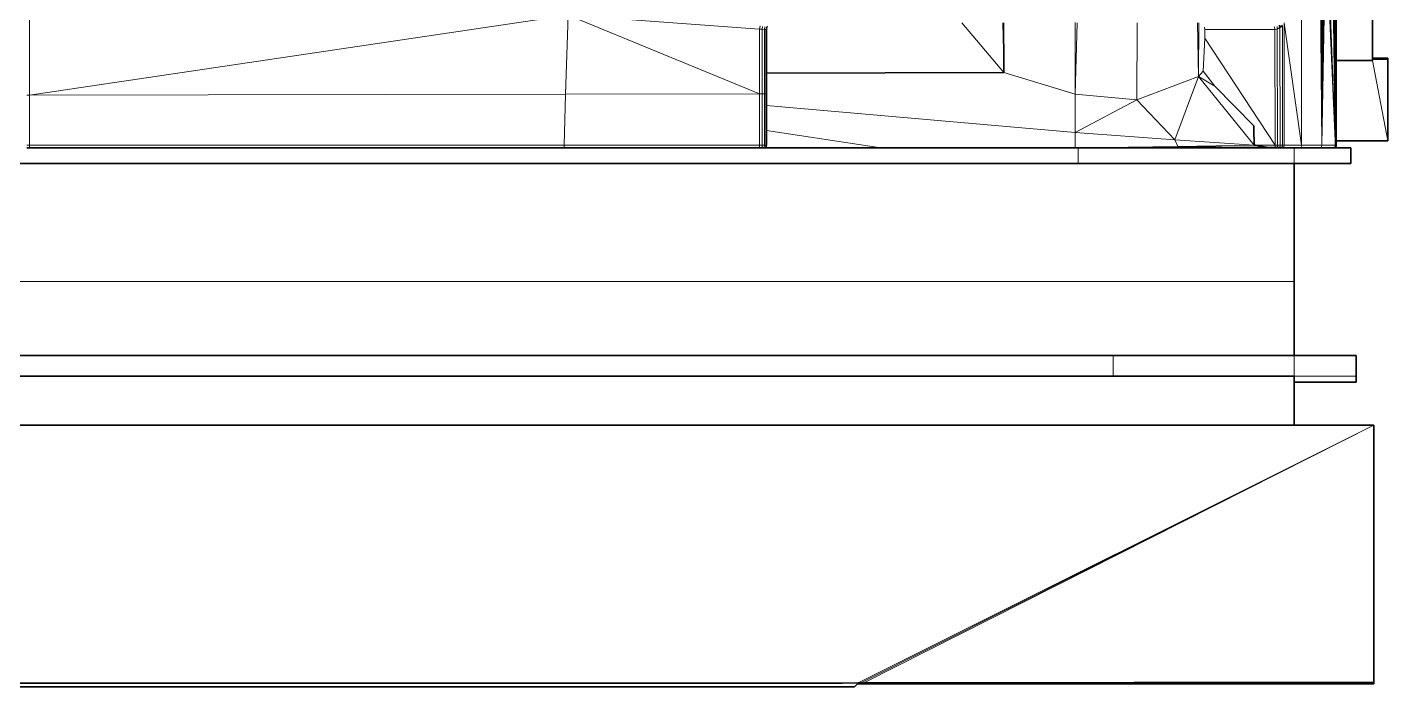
# Model space of a CAD drawing. Header units: inches. Extents: x 1 to 101, y 1 to 36.
# Drawn here: x 91.28 to 101.21, y 5.05 to 9.87 of the extents above; entities that cross this region are included whole.
import ezdxf

# ---------------------------------------------------------------- set-up
doc = ezdxf.new("R2010")
doc.units = ezdxf.units.IN
doc.header["$MEASUREMENT"] = 0
doc.layers.add('Default', color=7, linetype='Continuous')

msp = doc.modelspace()

# ---------------------------------------------------------------- linework, layer by layer
at = {"layer": 'Default', "color": 252, "lineweight": 0, "true_color": 0x878787, "transparency": 33554687}
for p, q in [((100.6049, 24.7325), (100.5835, 9.0087)), ((100.4443, 9.0087), (100.4442, 9.8846)), ((100.4571, 9.9036), (100.4568, 9.0087)), ((100.4568, 9.0087), (100.4571, 9.9036)), ((100.4571, 9.9036), (100.5835, 9.0087)), ((100.5835, 9.0087), (100.4571, 9.9036)), ((100.4568, 9.0087), (100.4443, 9.0087)), ((100.5835, 9.0087), (100.4568, 9.0087))]:
    msp.add_line(p, q, dxfattribs=at).dxf.unprotected_set("ltscale", 0)
at = {"layer": 'Default', "color": 8, "lineweight": 0, "true_color": 0x7a7a7a, "transparency": 33554687}
for p, q in [((100.5835, 9.0087), (100.6049, 24.7325)), ((100.6049, 24.7325), (100.7312, 9.0087)), ((100.7312, 9.0087), (100.5835, 9.0087))]:
    msp.add_line(p, q, dxfattribs=at).dxf.unprotected_set("ltscale", 0)
at = {"layer": 'Default', "color": 7, "lineweight": 15, "ltscale": 5.289577, "transparency": 33554687}
for p, q in [((100.5835, 9.0087), (100.6049, 24.7325)), ((100.7312, 9.0087), (100.7424, 24.7424)), ((100.8286, 9.0419), (100.8265, 24.6963)), ((100.8286, 9.0419), (100.7741, 16.4057)), ((100.7513, 15.4498), (100.7312, 9.0087)), ((100.7737, 15.4667), (100.8286, 9.0419)), ((100.7719, 13.535), (100.8286, 9.0419)), ((100.7493, 12.5538), (100.7312, 9.0087)), ((100.7312, 9.0087), (100.7493, 10.6554)), ((100.7512, 10.6431), (100.7312, 9.0087)), ((100.7681, 10.6442), (100.8286, 9.0419)), ((100.8286, 9.0419), (100.7699, 10.6557)), ((100.7312, 9.0087), (100.7566, 10.629)), ((100.7312, 9.0087), (100.7617, 10.6283)), ((100.7617, 10.6283), (100.8286, 9.0419)), ((91.2924, 9.3739), (91.2924, 10.1924)), ((95.2087, 9.3819), (95.2272, 9.9592)), ((95.2272, 9.9592), (96.6255, 9.8577)), ((96.6287, 9.8814), (96.6255, 9.8577)), ((96.6255, 9.8577), (96.6255, 9.3848)), ((96.6255, 9.8577), (96.6438, 9.8563)), ((96.6438, 9.8563), (96.6473, 9.8772)), ((96.6439, 9.3848), (96.6438, 9.8563)), ((96.6606, 9.855), (96.6438, 9.8563)), ((96.6645, 9.8735), (96.6606, 9.855)), ((96.6719, 9.854), (96.6606, 9.855)), ((96.6608, 9.3848), (96.6606, 9.855)), ((96.6752, 9.8715), (96.6719, 9.854)), ((96.672, 9.3849), (96.6719, 9.854)), ((96.6719, 9.854), (96.6755, 9.8536)), ((98.4084, 9.54), (98.102, 9.9033)), ((98.4084, 9.7003), (98.4084, 9.9034)), ((98.9311, 9.9042), (98.9311, 9.3822)), ((99.383, 9.9032), (99.3822, 9.3408)), ((99.8324, 9.5109), (99.8328, 9.9037)), ((99.8778, 9.8533), (100.3891, 9.8539)), ((100.3891, 9.8539), (100.3872, 9.8726)), ((100.3891, 9.8539), (100.4073, 9.8577)), ((100.3891, 9.8539), (100.3914, 9.0085)), ((100.4073, 9.8577), (100.405, 9.8763)), ((100.4267, 9.8684), (100.4073, 9.8577)), ((100.4073, 9.8577), (100.4085, 9.0086)), ((100.4267, 9.8684), (100.4272, 9.0086)), ((100.4442, 9.8846), (100.4443, 9.0087)), ((100.4568, 9.0087), (100.4571, 9.9036)), ((100.4571, 9.9036), (100.5835, 9.0087)), ((99.865, 9.5495), (99.8324, 9.5109)), ((101.2141, 9.6347), (101.1015, 9.6347)), ((101.1015, 9.6289), (101.2141, 9.0415)), ((98.9311, 9.3822), (98.4106, 9.54)), ((99.3822, 9.3408), (99.8324, 9.5109)), ((99.8324, 9.5109), (100.2379, 9.0102)), ((91.274, 9.3739), (91.2924, 9.3739)), ((91.2924, 9.3739), (95.2087, 9.3819)), ((91.2924, 9.0087), (91.2924, 9.3739)), ((95.2087, 9.3819), (95.1994, 9.0087)), ((96.6255, 9.3848), (95.2087, 9.3819)), ((96.6255, 9.3848), (96.6255, 9.0087)), ((96.6255, 9.3848), (96.6439, 9.3848)), ((96.6439, 9.3848), (96.6446, 9.0087)), ((96.6439, 9.3848), (96.6608, 9.3848)), ((96.6608, 9.3848), (96.672, 9.3849)), ((96.6608, 9.3848), (96.6608, 9.0087)), ((96.6717, 9.0087), (96.672, 9.3849)), ((96.6755, 9.3848), (96.672, 9.3849)), ((98.9311, 9.3822), (98.9311, 9.1024)), ((98.9311, 9.3822), (99.3822, 9.3408)), ((96.6755, 9.2979), (98.9311, 9.1024)), ((99.6598, 9.0487), (99.3822, 9.3408)), ((97.5122, 8.9897), (96.6755, 9.1165)), ((98.9311, 9.1024), (98.9311, 8.9897)), ((99.6598, 9.0487), (98.9311, 9.1024)), ((100.2379, 9.0102), (99.6598, 9.0487)), ((99.6598, 9.0487), (99.68, 8.9986)), ((91.2733, 9.0087), (91.2924, 9.0087)), ((95.1994, 9.0087), (91.2924, 9.0087)), ((91.2924, 9.0087), (91.2924, 8.9897)), ((95.1988, 8.9903), (95.1994, 9.0087)), ((96.6255, 9.0087), (95.1994, 9.0087)), ((96.6255, 9.0087), (96.6255, 8.9897)), ((96.6255, 9.0087), (96.6446, 9.0087)), ((96.6442, 8.9899), (96.6446, 9.0087)), ((96.6442, 8.9899), (96.6594, 8.9917)), ((96.6446, 9.0087), (96.6608, 9.0087)), ((96.6594, 8.9917), (96.6588, 8.9897)), ((96.6608, 9.0087), (96.6594, 8.9917)), ((96.6594, 8.9917), (96.668, 8.9899)), ((96.6608, 9.0087), (96.6717, 9.0087)), ((96.6717, 9.0087), (96.668, 8.9899)), ((96.6755, 9.0087), (96.6717, 9.0087)), ((98.9519, 8.9897), (99.68, 8.9986)), ((98.9519, 8.9897), (98.9519, 8.8759)), ((99.68, 8.9986), (100.2379, 9.0102)), ((100.3243, 8.9955), (99.68, 8.9986)), ((100.3914, 9.0085), (100.2479, 9.0085)), ((100.3277, 8.9949), (100.3922, 8.9938)), ((100.4085, 9.0086), (100.3914, 9.0085)), ((100.3914, 9.0085), (100.3922, 8.9938)), ((100.3922, 8.9938), (100.4015, 8.9936)), ((100.4095, 8.9931), (100.4085, 9.0086)), ((100.4085, 9.0086), (100.4272, 9.0086)), ((100.4272, 9.0086), (100.4267, 8.9928)), ((100.4272, 9.0086), (100.4443, 9.0087)), ((100.4443, 9.0087), (100.4417, 8.9923)), ((100.4443, 9.0087), (100.4568, 9.0087)), ((100.4568, 9.0087), (100.4539, 8.992)), ((100.5835, 9.0087), (100.4568, 9.0087)), ((100.5311, 8.9897), (100.5311, 8.8759)), ((100.5835, 9.0087), (100.5803, 8.9903)), ((100.7312, 9.0087), (100.5835, 9.0087)), ((100.7312, 9.0087), (100.7278, 8.9903)), ((100.7312, 9.0087), (100.8289, 9.0087)), ((100.8254, 8.9903), (100.8289, 9.0087)), ((100.8286, 9.0419), (100.8276, 9.0417)), ((100.8289, 9.0087), (100.8286, 9.0419)), ((100.8381, 9.0087), (100.8289, 9.0087)), ((100.5311, 8.0125), (78.1798, 8.0125)), ((99.2083, 7.3212), (99.2083, 7.4729)), ((100.5311, 7.4729), (100.5311, 7.3212)), ((100.5311, 7.3212), (100.9843, 7.3212)), ((101.1118, 6.9617), (97.3451, 5.0788)), ((101.1118, 6.9617), (97.366, 5.0788)), ((97.388, 5.0788), (101.1118, 6.9617)), ((97.388, 5.0773), (101.1118, 5.0736)), ((101.1118, 5.0877), (99.3628, 5.0817)), ((97.3178, 5.051), (97.3168, 5.0513))]:
    msp.add_line(p, q, dxfattribs=at)
at = {"layer": 'Default', "color": 8, "lineweight": 0, "true_color": 0x7d7d7d, "transparency": 33554687}
for p, q in [((100.7312, 9.0087), (100.6049, 24.7325)), ((100.7312, 9.0087), (100.7424, 24.7424)), ((100.7424, 24.7424), (100.7312, 9.0087)), ((100.7513, 15.4498), (100.7312, 9.0087))]:
    msp.add_line(p, q, dxfattribs=at).dxf.unprotected_set("ltscale", 0)
at = {"layer": 'Default', "color": 251, "lineweight": 0, "true_color": 0x626262, "transparency": 33554687}
for p, q in [((100.8286, 9.0419), (100.8265, 24.6963)), ((100.7719, 13.535), (100.8286, 9.0419)), ((100.8382, 10.7772), (100.8382, 9.6289)), ((100.7681, 10.6442), (100.8286, 9.0419)), ((100.8286, 9.0419), (100.7699, 10.6557)), ((100.7312, 9.0087), (100.7617, 10.6283)), ((100.8286, 9.0419), (100.7617, 10.6283)), ((100.7617, 10.6283), (100.8286, 9.0419)), ((100.8382, 9.6289), (100.8382, 9.0451)), ((100.8382, 9.0451), (100.8381, 9.0415)), ((100.8289, 9.0087), (100.7312, 9.0087)), ((100.8289, 9.0087), (100.8286, 9.0419)), ((100.8286, 9.0419), (100.8289, 9.0087)), ((100.8381, 9.0087), (100.8289, 9.0087)), ((100.8381, 9.0415), (100.8382, 9.0395)), ((100.8382, 9.0365), (100.8381, 9.0087)), ((100.8382, 9.0395), (100.8382, 9.0365))]:
    msp.add_line(p, q, dxfattribs=at).dxf.unprotected_set("ltscale", 0)
at = {"layer": 'Default', "color": 251, "lineweight": 0, "true_color": 0x5f5f5f, "transparency": 33554687}
for p, q in [((100.8265, 24.6963), (100.8286, 9.0419)), ((100.8286, 9.0419), (100.7741, 16.4057)), ((100.7741, 16.4057), (100.8286, 9.0419)), ((100.7737, 15.4667), (100.8286, 9.0419)), ((100.8286, 9.0419), (100.7737, 15.4667)), ((100.8286, 9.0419), (100.7719, 13.535))]:
    msp.add_line(p, q, dxfattribs=at).dxf.unprotected_set("ltscale", 0)
at = {"layer": 'Default', "color": 251, "lineweight": 0, "true_color": 0x676767, "transparency": 33554687}
for p, q in [((100.7312, 9.0087), (100.7513, 15.4498)), ((100.7493, 12.5538), (100.7312, 9.0087)), ((100.7312, 9.0087), (100.7493, 12.5538)), ((100.7493, 10.6554), (100.7312, 9.0087))]:
    msp.add_line(p, q, dxfattribs=at).dxf.unprotected_set("ltscale", 0)
at = {"layer": 'Default', "color": 253, "lineweight": 0, "true_color": 0xa3a3a3, "transparency": 33554687}
for p, q in [((100.8382, 9.6289), (100.8382, 10.7772)), ((101.1015, 10.7772), (101.1015, 9.6438)), ((101.1015, 9.6438), (101.1015, 9.6347)), ((101.1015, 9.6289), (100.8382, 9.6289)), ((101.1015, 9.6347), (101.1015, 9.6289))]:
    msp.add_line(p, q, dxfattribs=at).dxf.unprotected_set("ltscale", 0)
at = {"layer": 'Default', "color": 7, "lineweight": 35, "ltscale": 5.289577, "transparency": 33554687}
for p, q in [((100.8382, 9.6289), (100.8382, 10.7772)), ((101.1015, 9.6438), (101.1015, 10.7772)), ((96.6755, 9.8536), (96.6772, 9.8614)), ((96.6755, 9.8536), (96.6755, 9.5356)), ((96.6772, 9.8627), (96.679, 9.8707)), ((96.6772, 9.8614), (96.6772, 9.8627)), ((96.679, 9.8718), (96.679, 9.8707)), ((98.4056, 9.9034), (98.4084, 9.7003)), ((100.4267, 9.8684), (100.4237, 9.887)), ((100.4442, 9.8846), (100.4267, 9.8684)), ((98.4084, 9.7003), (98.4106, 9.54)), ((101.1015, 9.6347), (101.1015, 9.6438)), ((101.1015, 9.6438), (101.2141, 9.6438)), ((101.2141, 9.6438), (101.2141, 9.6347)), ((101.1015, 9.6289), (100.8382, 9.6289)), ((100.8382, 9.0451), (100.8382, 9.6289)), ((101.1015, 9.6347), (101.1015, 9.6289)), ((101.2141, 9.6347), (101.2141, 9.0415)), ((98.4084, 9.54), (96.6755, 9.5356)), ((96.6755, 9.3848), (96.6755, 9.5356)), ((98.4106, 9.54), (98.4084, 9.54)), ((96.6755, 9.2979), (96.6755, 9.3848)), ((96.6755, 9.1165), (96.6755, 9.2979)), ((100.2368, 9.0684), (100.2351, 9.1513)), ((96.6755, 9.0087), (96.6755, 9.1165)), ((100.2369, 9.0669), (100.2368, 9.0684)), ((100.2379, 9.0102), (100.2369, 9.0669)), ((100.8381, 9.0415), (100.8382, 9.0451)), ((91.2737, 8.9899), (91.283, 8.9897)), ((91.2924, 8.9897), (91.283, 8.9897)), ((95.1988, 8.9903), (91.2924, 8.9897)), ((95.1988, 8.9903), (96.6255, 8.9897)), ((96.6348, 8.9897), (96.6255, 8.9897)), ((96.6348, 8.9897), (96.6442, 8.9899)), ((96.6588, 8.9897), (96.6442, 8.9899)), ((96.668, 8.9899), (96.6588, 8.9897)), ((96.668, 8.9899), (96.6698, 8.9897)), ((96.6717, 8.9897), (96.6698, 8.9897)), ((96.6755, 9.0087), (96.6717, 8.9897)), ((97.5122, 8.9897), (96.6717, 8.9897)), ((97.5122, 8.9897), (98.9311, 8.9897)), ((98.9311, 8.9897), (98.9519, 8.9897)), ((98.9519, 8.9897), (100.5231, 8.9899)), ((100.2479, 9.0085), (100.2379, 9.0102)), ((100.3243, 8.9955), (100.2479, 9.0085)), ((100.3243, 8.9955), (100.3277, 8.9949)), ((100.4015, 8.9936), (100.4095, 8.9931)), ((100.4095, 8.9931), (100.4173, 8.9926)), ((100.4173, 8.9926), (100.4267, 8.9928)), ((100.4267, 8.9928), (100.4417, 8.9923)), ((100.4417, 8.9923), (100.4539, 8.992)), ((100.4539, 8.992), (100.5231, 8.9899)), ((100.5231, 8.9899), (100.5311, 8.9897)), ((100.5311, 8.9897), (100.5803, 8.9903)), ((100.5803, 8.9903), (100.7278, 8.9903)), ((100.7278, 8.9903), (100.8254, 8.9903)), ((100.8254, 8.9903), (100.8321, 8.9897)), ((100.8351, 8.9906), (100.8321, 8.9897)), ((100.8343, 8.9897), (100.8351, 8.9906)), ((100.8351, 8.9906), (100.8379, 9.0071)), ((100.9452, 8.9897), (100.8351, 8.9906)), ((100.8379, 9.0071), (100.8381, 9.0087)), ((101.2141, 9.0415), (100.8381, 9.0415)), ((100.8382, 9.0395), (100.8381, 9.0415)), ((100.8381, 9.0087), (100.8382, 9.0365)), ((100.8382, 9.0365), (100.8382, 9.0395)), ((100.9452, 8.8759), (100.9452, 8.9897)), ((98.9519, 8.8759), (79.5255, 8.8759)), ((98.9519, 8.8759), (100.5311, 8.8759)), ((100.5311, 8.8759), (100.5311, 8.0125)), ((100.9452, 8.8759), (100.5311, 8.8759)), ((100.5311, 8.0125), (100.5311, 7.4729)), ((99.2083, 7.4729), (79.3149, 7.4729)), ((99.2083, 7.4729), (100.5311, 7.4729)), ((100.5311, 7.4729), (100.9843, 7.4729)), ((100.9843, 7.4729), (100.9843, 7.3212)), ((79.3149, 7.3212), (99.2083, 7.3212)), ((100.5311, 7.3212), (99.2083, 7.3212)), ((100.5311, 7.2777), (100.5311, 7.3212)), ((100.5311, 6.9617), (100.5311, 7.2777)), ((100.9843, 7.2777), (100.5311, 7.2777)), ((100.9843, 7.3212), (100.9843, 7.2777)), ((78.1798, 6.9617), (100.5311, 6.9617)), ((100.5311, 6.9617), (101.1118, 6.9617)), ((101.1118, 6.9617), (101.1118, 5.0877)), ((97.2122, 5.0787), (81.5391, 5.0787)), ((97.2277, 5.0778), (97.2122, 5.0787)), ((97.3451, 5.0788), (97.2277, 5.0778)), ((97.341, 5.0736), (97.3178, 5.051)), ((97.341, 5.0736), (97.3451, 5.0773)), ((101.1118, 5.0736), (97.341, 5.0736)), ((97.341, 5.0736), (101.1118, 5.0723)), ((97.366, 5.0788), (97.3451, 5.0788)), ((97.3461, 5.0787), (97.3451, 5.0788)), ((97.3451, 5.0788), (97.3451, 5.0773)), ((97.3451, 5.0773), (97.3461, 5.0787)), ((97.3461, 5.0787), (97.366, 5.0788)), ((97.3849, 5.0787), (97.366, 5.0788)), ((97.3849, 5.0787), (97.3865, 5.0787)), ((97.388, 5.0788), (97.3865, 5.0787)), ((97.3865, 5.0787), (97.388, 5.0773)), ((98.2642, 5.08), (97.388, 5.0788)), ((97.388, 5.0773), (101.1118, 5.0773)), ((99.3628, 5.0817), (98.2642, 5.08)), ((98.2642, 5.08), (101.1118, 5.0773)), ((99.3628, 5.0817), (101.1118, 5.0843)), ((101.1111, 5.085), (101.1118, 5.0877)), ((101.1118, 5.0773), (101.1111, 5.085)), ((101.1118, 5.0877), (101.1118, 5.0843)), ((101.1118, 5.0773), (101.1118, 5.0736)), ((101.1118, 5.0723), (101.1118, 5.0736)), ((81.4331, 5.051), (97.3178, 5.051)), ((81.4341, 5.0513), (97.3178, 5.051))]:
    msp.add_line(p, q, dxfattribs=at)
at = {"layer": 'Default', "color": 9, "lineweight": 0, "true_color": 0xc9c9c9, "transparency": 33554687}
for p, q in [((91.2924, 9.3739), (91.2924, 10.1924)), ((95.2272, 9.9592), (91.2924, 9.3739)), ((96.6439, 9.3848), (96.6438, 9.8563)), ((96.6438, 9.8563), (96.6606, 9.855)), ((96.6608, 9.3848), (96.6606, 9.855)), ((96.6606, 9.855), (96.6719, 9.854)), ((96.6606, 9.855), (96.6608, 9.3848)), ((96.6719, 9.854), (96.672, 9.3849)), ((96.6755, 9.8536), (96.6772, 9.8614)), ((96.6755, 9.5356), (96.6755, 9.8536)), ((96.6772, 9.8627), (96.679, 9.8707)), ((96.6772, 9.8614), (96.6772, 9.8627)), ((96.679, 9.8707), (96.6844, 9.8788)), ((98.102, 9.9033), (98.4084, 9.54)), ((98.9311, 9.3822), (98.9445, 9.9037)), ((99.383, 9.9032), (99.3822, 9.3408)), ((98.4084, 9.54), (96.6755, 9.5356)), ((91.274, 9.3739), (91.2924, 9.3739)), ((91.2924, 9.3739), (91.2924, 9.0087)), ((96.6255, 9.0087), (96.6255, 9.3848)), ((96.6255, 9.3848), (96.6439, 9.3848)), ((96.6439, 9.3848), (96.6446, 9.0087)), ((96.6608, 9.3848), (96.6439, 9.3848)), ((96.672, 9.3849), (96.6608, 9.3848)), ((99.3822, 9.3408), (98.9311, 9.3822)), ((98.9311, 9.1024), (98.9311, 9.3822)), ((98.9311, 9.3822), (99.3822, 9.3408)), ((99.3822, 9.3408), (98.9311, 9.1024)), ((91.2924, 9.0087), (91.2733, 9.0087)), ((91.2924, 9.0087), (95.1994, 9.0087)), ((91.2924, 8.9897), (91.2924, 9.0087)), ((95.1988, 8.9903), (91.2924, 8.9897)), ((95.1988, 8.9903), (95.1994, 9.0087)), ((95.1994, 9.0087), (95.1988, 8.9903)), ((96.6255, 8.9897), (95.1988, 8.9903)), ((95.1994, 9.0087), (96.6255, 9.0087)), ((96.6255, 9.0087), (96.6255, 8.9897)), ((96.6446, 9.0087), (96.6255, 9.0087)), ((81.5391, 5.0787), (97.2122, 5.0787)), ((97.2122, 5.0787), (97.2277, 5.0778)), ((97.2277, 5.0778), (97.3451, 5.0788)), ((97.341, 5.0736), (97.3178, 5.051)), ((97.3451, 5.0773), (97.341, 5.0736)), ((97.3451, 5.0788), (97.3451, 5.0773)), ((97.3178, 5.051), (81.4341, 5.0513))]:
    msp.add_line(p, q, dxfattribs=at).dxf.unprotected_set("ltscale", 0)
at = {"layer": 'Default', "color": 9, "lineweight": 0, "true_color": 0xc6c6c6, "transparency": 33554687}
for p, q in [((91.2924, 10.1924), (91.2924, 9.3739)), ((91.2924, 9.3739), (91.274, 9.3739))]:
    msp.add_line(p, q, dxfattribs=at).dxf.unprotected_set("ltscale", 0)
at = {"layer": 'Default', "color": 9, "lineweight": 0, "true_color": 0xcacaca, "transparency": 33554687}
for p, q in [((91.2924, 9.3739), (95.2272, 9.9592)), ((95.2087, 9.3819), (95.2272, 9.9592)), ((95.2272, 9.9592), (95.2087, 9.3819)), ((95.2272, 9.9592), (96.6255, 9.3848)), ((96.6255, 9.8577), (95.2272, 9.9592)), ((96.6287, 9.8814), (96.6255, 9.8577)), ((95.2087, 9.3819), (91.2924, 9.3739)), ((96.6255, 9.3848), (95.2087, 9.3819))]:
    msp.add_line(p, q, dxfattribs=at).dxf.unprotected_set("ltscale", 0)
at = {"layer": 'Default', "color": 9, "lineweight": 0, "true_color": 0xcbcbcb, "transparency": 33554687}
for p, q in [((95.2272, 9.9592), (96.6255, 9.8577)), ((96.6255, 9.3848), (95.2272, 9.9592)), ((96.6255, 9.8577), (96.6255, 9.3848)), ((100.4073, 9.8577), (100.4267, 9.8684)), ((100.4085, 9.0086), (100.4073, 9.8577)), ((100.4267, 9.8684), (100.4272, 9.0086)), ((98.9311, 8.9897), (98.9311, 9.1024)), ((98.9311, 9.1024), (99.6598, 9.0487)), ((99.6598, 9.0487), (99.68, 8.9986)), ((99.6598, 9.0487), (100.2379, 9.0102)), ((99.68, 8.9986), (99.6598, 9.0487)), ((98.9519, 8.9897), (98.9311, 8.9897)), ((99.68, 8.9986), (98.9519, 8.9897)), ((100.2379, 9.0102), (99.68, 8.9986)), ((99.68, 8.9986), (100.2379, 9.0102)), ((100.3243, 8.9955), (99.68, 8.9986)), ((100.2379, 9.0102), (100.2479, 9.0085)), ((100.2479, 9.0085), (100.3243, 8.9955)), ((100.4272, 9.0086), (100.4085, 9.0086))]:
    msp.add_line(p, q, dxfattribs=at).dxf.unprotected_set("ltscale", 0)
at = {"layer": 'Default', "color": 9, "lineweight": 0, "true_color": 0xc8c8c8, "transparency": 33554687}
for p, q in [((96.6255, 9.3848), (96.6255, 9.8577)), ((96.6255, 9.8577), (96.6438, 9.8563)), ((96.6438, 9.8563), (96.6439, 9.3848)), ((98.4084, 9.54), (98.102, 9.9033)), ((98.4056, 9.9034), (98.4084, 9.7003)), ((98.4084, 9.7003), (98.4106, 9.54)), ((98.4106, 9.54), (98.4084, 9.54)), ((96.6439, 9.3848), (96.6255, 9.3848))]:
    msp.add_line(p, q, dxfattribs=at).dxf.unprotected_set("ltscale", 0)
at = {"layer": 'Default', "color": 253, "lineweight": 0, "true_color": 0xb5b5b5, "transparency": 33554687}
for p, q in [((96.672, 9.3849), (96.6719, 9.854)), ((96.6719, 9.854), (96.6755, 9.8536)), ((96.6755, 9.8536), (96.6755, 9.5356)), ((96.6755, 9.5356), (96.6755, 9.3848)), ((96.6608, 9.3848), (96.672, 9.3849)), ((96.6608, 9.0087), (96.6608, 9.3848)), ((96.672, 9.3849), (96.6717, 9.0087)), ((96.6717, 9.0087), (96.672, 9.3849)), ((96.672, 9.3849), (96.6755, 9.3848)), ((96.6755, 9.3848), (96.672, 9.3849)), ((96.6755, 9.3848), (96.6755, 9.2979)), ((96.6755, 9.2979), (96.6755, 9.1165)), ((96.6755, 9.1165), (96.6755, 9.0087)), ((96.6717, 9.0087), (96.6608, 9.0087)), ((96.6755, 9.0087), (96.6717, 9.0087))]:
    msp.add_line(p, q, dxfattribs=at).dxf.unprotected_set("ltscale", 0)
at = {"layer": 'Default', "color": 254, "lineweight": 0, "true_color": 0xcccccc, "transparency": 33554687}
for p, q in [((98.4084, 9.7003), (98.4084, 9.9034)), ((98.9311, 9.9042), (98.9311, 9.3822)), ((98.9311, 9.3822), (98.9311, 9.9042)), ((98.9445, 9.9037), (98.9311, 9.3822)), ((98.4106, 9.54), (98.4084, 9.7003)), ((100.8382, 9.6289), (101.1015, 9.6289)), ((100.8382, 9.0451), (100.8382, 9.6289)), ((101.1015, 9.6347), (101.2141, 9.6347)), ((101.1015, 9.6289), (101.1015, 9.6347)), ((101.2141, 9.0415), (101.1015, 9.6289)), ((101.1015, 9.6289), (101.2141, 9.0415)), ((101.2141, 9.6347), (101.2141, 9.0415)), ((96.6755, 9.5356), (98.4084, 9.54)), ((96.6755, 9.3848), (96.6755, 9.5356)), ((98.4084, 9.54), (98.4106, 9.54)), ((98.9311, 9.3822), (98.4106, 9.54)), ((98.4106, 9.54), (98.9311, 9.3822)), ((91.2924, 9.3739), (95.2087, 9.3819)), ((91.2924, 9.0087), (91.2924, 9.3739)), ((95.1994, 9.0087), (95.2087, 9.3819)), ((95.2087, 9.3819), (95.1994, 9.0087)), ((95.2087, 9.3819), (96.6255, 9.3848)), ((96.6255, 9.3848), (96.6255, 9.0087)), ((96.6446, 9.0087), (96.6439, 9.3848)), ((96.6439, 9.3848), (96.6608, 9.3848)), ((96.6608, 9.3848), (96.6608, 9.0087)), ((96.6755, 9.2979), (96.6755, 9.3848)), ((98.9311, 9.3822), (98.9311, 9.1024)), ((96.6755, 9.1165), (96.6755, 9.2979)), ((96.6755, 9.2979), (98.9311, 9.1024)), ((98.9311, 9.1024), (96.6755, 9.2979)), ((96.6755, 9.0087), (96.6755, 9.1165)), ((96.6755, 9.1165), (97.5122, 8.9897)), ((97.5122, 8.9897), (96.6755, 9.1165)), ((98.9311, 9.1024), (98.9311, 8.9897)), ((100.8381, 9.0415), (100.8382, 9.0451)), ((91.2737, 8.9899), (91.283, 8.9897)), ((91.283, 8.9897), (91.2924, 8.9897)), ((95.1994, 9.0087), (91.2924, 9.0087)), ((91.2924, 8.9897), (95.1988, 8.9903)), ((95.1988, 8.9903), (96.6255, 8.9897)), ((96.6255, 9.0087), (95.1994, 9.0087)), ((96.6255, 8.9897), (96.6348, 8.9897)), ((96.6348, 8.9897), (96.6442, 8.9899)), ((96.6442, 8.9899), (96.6588, 8.9897)), ((96.6608, 9.0087), (96.6446, 9.0087)), ((96.6588, 8.9897), (96.668, 8.9899)), ((96.668, 8.9899), (96.6698, 8.9897)), ((96.6698, 8.9897), (96.6717, 8.9897)), ((96.6717, 8.9897), (96.6755, 9.0087)), ((96.6717, 8.9897), (97.5122, 8.9897)), ((97.5122, 8.9897), (96.6717, 8.9897)), ((97.5122, 8.9897), (98.9311, 8.9897)), ((98.9311, 8.9897), (97.5122, 8.9897)), ((98.9311, 8.9897), (98.9519, 8.9897)), ((98.9519, 8.9897), (98.9519, 8.8759)), ((101.2141, 9.0415), (100.8381, 9.0415)), ((98.9519, 8.8759), (79.5255, 8.8759)), ((79.5255, 8.8759), (98.9519, 8.8759)), ((98.9519, 8.8759), (100.5311, 8.8759)), ((100.5311, 8.8759), (100.5311, 8.0125)), ((100.5311, 8.0125), (78.1798, 8.0125)), ((78.1798, 8.0125), (100.5311, 8.0125)), ((100.5311, 8.0125), (100.5311, 7.4729)), ((99.2083, 7.4729), (79.3149, 7.4729)), ((79.3149, 7.4729), (99.2083, 7.4729)), ((100.5311, 7.4729), (99.2083, 7.4729)), ((99.2083, 7.4729), (99.2083, 7.3212)), ((79.3149, 7.3212), (99.2083, 7.3212)), ((99.2083, 7.3212), (79.3149, 7.3212)), ((99.2083, 7.3212), (100.5311, 7.3212)), ((100.5311, 7.3212), (100.5311, 7.2777)), ((100.5311, 7.2777), (100.5311, 6.9617)), ((100.5311, 6.9617), (78.1798, 6.9617)), ((78.1798, 6.9617), (100.5311, 6.9617)), ((97.3451, 5.0788), (101.1118, 6.9617)), ((101.1118, 6.9617), (97.3451, 5.0788)), ((97.366, 5.0788), (101.1118, 6.9617)), ((101.1118, 6.9617), (97.366, 5.0788)), ((97.388, 5.0788), (101.1118, 6.9617)), ((101.1118, 6.9617), (97.388, 5.0788)), ((100.5311, 6.9617), (101.1118, 6.9617)), ((101.1118, 6.9617), (101.1118, 5.0877)), ((97.2122, 5.0787), (81.5391, 5.0787)), ((97.2277, 5.0778), (97.2122, 5.0787)), ((97.3451, 5.0788), (97.2277, 5.0778)), ((97.366, 5.0788), (97.3451, 5.0788)), ((97.3849, 5.0787), (97.366, 5.0788)), ((97.3865, 5.0787), (97.3849, 5.0787)), ((97.388, 5.0788), (97.3865, 5.0787)), ((98.2642, 5.08), (97.388, 5.0788)), ((99.3628, 5.0817), (98.2642, 5.08)), ((101.1118, 5.0877), (99.3628, 5.0817))]:
    msp.add_line(p, q, dxfattribs=at).dxf.unprotected_set("ltscale", 0)
at = {"layer": 'Default', "color": 253, "lineweight": 0, "true_color": 0xb4b4b4, "transparency": 33554687}
for p, q in [((99.3822, 9.3408), (99.383, 9.9032)), ((99.8234, 9.9031), (99.8324, 9.5109)), ((99.8324, 9.5109), (99.3822, 9.3408))]:
    msp.add_line(p, q, dxfattribs=at).dxf.unprotected_set("ltscale", 0)
at = {"layer": 'Default', "color": 252, "lineweight": 0, "true_color": 0x909090, "transparency": 33554687}
for p, q in [((99.8324, 9.5109), (99.8234, 9.9031)), ((99.8324, 9.5109), (99.8328, 9.9037)), ((99.8328, 9.9037), (99.8324, 9.5109)), ((99.8756, 9.8725), (99.8778, 9.8533)), ((99.8778, 9.8533), (99.8781, 9.7898)), ((99.8781, 9.7898), (99.865, 9.5495)), ((99.865, 9.5495), (99.8324, 9.5109))]:
    msp.add_line(p, q, dxfattribs=at).dxf.unprotected_set("ltscale", 0)
at = {"layer": 'Default', "color": 253, "lineweight": 0, "true_color": 0xaeaeae, "transparency": 33554687}
for p, q in [((99.8778, 9.8533), (99.8756, 9.8725)), ((100.3891, 9.8539), (99.8778, 9.8533)), ((100.3872, 9.8726), (100.3891, 9.8539))]:
    msp.add_line(p, q, dxfattribs=at).dxf.unprotected_set("ltscale", 0)
at = {"layer": 'Default', "color": 253, "lineweight": 0, "true_color": 0xb0b0b0, "transparency": 33554687}
for p, q in [((99.8778, 9.8533), (100.3891, 9.8539)), ((99.8781, 9.7898), (99.8778, 9.8533)), ((100.3891, 9.8539), (100.3914, 9.0085)), ((100.3914, 9.0085), (99.8781, 9.7898))]:
    msp.add_line(p, q, dxfattribs=at).dxf.unprotected_set("ltscale", 0)
at = {"layer": 'Default', "color": 9, "lineweight": 0, "true_color": 0xc2c2c2, "transparency": 33554687}
for p, q in [((100.3891, 9.8539), (100.4073, 9.8577)), ((100.3914, 9.0085), (100.3891, 9.8539)), ((100.4073, 9.8577), (100.4085, 9.0086)), ((100.4085, 9.0086), (100.3914, 9.0085))]:
    msp.add_line(p, q, dxfattribs=at).dxf.unprotected_set("ltscale", 0)
at = {"layer": 'Default', "color": 9, "lineweight": 0, "true_color": 0xbfbfbf, "transparency": 33554687}
for p, q in [((100.4267, 9.8684), (100.4442, 9.8846)), ((100.4272, 9.0086), (100.4267, 9.8684)), ((100.4442, 9.8846), (100.4443, 9.0087)), ((100.4443, 9.0087), (100.4272, 9.0086))]:
    msp.add_line(p, q, dxfattribs=at).dxf.unprotected_set("ltscale", 0)
at = {"layer": 'Default', "color": 9, "lineweight": 0, "true_color": 0xb8b8b8, "transparency": 33554687}
for p, q in [((99.865, 9.5495), (99.8781, 9.7898)), ((99.8781, 9.7898), (100.3914, 9.0085)), ((99.9501, 9.4408), (99.865, 9.5495)), ((100.2351, 9.1513), (99.9501, 9.4408)), ((100.2368, 9.0684), (100.2351, 9.1513)), ((100.2369, 9.0669), (100.2368, 9.0684)), ((100.2379, 9.0102), (100.2369, 9.0669)), ((100.2479, 9.0085), (100.2379, 9.0102)), ((100.3914, 9.0085), (100.2479, 9.0085))]:
    msp.add_line(p, q, dxfattribs=at).dxf.unprotected_set("ltscale", 0)
at = {"layer": 'Default', "color": 253, "lineweight": 0, "true_color": 0xa4a4a4, "transparency": 33554687}
for p, q in [((99.8324, 9.5109), (99.865, 9.5495)), ((99.865, 9.5495), (99.9501, 9.4408)), ((99.9501, 9.4408), (99.8324, 9.5109))]:
    msp.add_line(p, q, dxfattribs=at).dxf.unprotected_set("ltscale", 0)
at = {"layer": 'Default', "color": 253, "lineweight": 0, "true_color": 0xacacac, "transparency": 33554687}
for p, q in [((99.3822, 9.3408), (99.8324, 9.5109)), ((99.8324, 9.5109), (99.6598, 9.0487)), ((99.6598, 9.0487), (99.3822, 9.3408))]:
    msp.add_line(p, q, dxfattribs=at).dxf.unprotected_set("ltscale", 0)
at = {"layer": 'Default', "color": 253, "lineweight": 0, "true_color": 0xababab, "transparency": 33554687}
for p, q in [((99.6598, 9.0487), (99.8324, 9.5109)), ((99.8324, 9.5109), (100.2379, 9.0102)), ((100.2379, 9.0102), (99.6598, 9.0487))]:
    msp.add_line(p, q, dxfattribs=at).dxf.unprotected_set("ltscale", 0)
at = {"layer": 'Default', "color": 252, "lineweight": 0, "true_color": 0x8d8d8d, "transparency": 33554687}
for p, q in [((100.2379, 9.0102), (99.8324, 9.5109)), ((99.8324, 9.5109), (99.9501, 9.4408)), ((99.9501, 9.4408), (100.2351, 9.1513)), ((100.2351, 9.1513), (100.2368, 9.0684)), ((100.2368, 9.0684), (100.2369, 9.0669)), ((100.2369, 9.0669), (100.2379, 9.0102))]:
    msp.add_line(p, q, dxfattribs=at).dxf.unprotected_set("ltscale", 0)
at = {"layer": 'Default', "color": 9, "lineweight": 0, "true_color": 0xc4c4c4, "transparency": 33554687}
for p, q in [((98.9311, 9.1024), (99.3822, 9.3408)), ((99.3822, 9.3408), (99.6598, 9.0487)), ((99.6598, 9.0487), (98.9311, 9.1024)), ((98.9519, 8.9897), (99.68, 8.9986)), ((100.5231, 8.9899), (98.9519, 8.9897)), ((98.9519, 8.9897), (100.5231, 8.9899)), ((98.9519, 8.8759), (98.9519, 8.9897)), ((99.68, 8.9986), (100.3243, 8.9955)), ((100.3243, 8.9955), (100.3277, 8.9949)), ((100.3277, 8.9949), (100.3922, 8.9938)), ((100.3922, 8.9938), (100.4015, 8.9936)), ((100.4015, 8.9936), (100.4095, 8.9931)), ((100.4095, 8.9931), (100.4173, 8.9926)), ((100.4173, 8.9926), (100.4267, 8.9928)), ((100.4267, 8.9928), (100.4417, 8.9923)), ((100.4417, 8.9923), (100.4539, 8.992)), ((100.4539, 8.992), (100.5231, 8.9899)), ((100.5231, 8.9899), (100.5311, 8.9897)), ((100.5311, 8.9897), (100.5311, 8.8759)), ((100.5311, 8.8759), (98.9519, 8.8759))]:
    msp.add_line(p, q, dxfattribs=at).dxf.unprotected_set("ltscale", 0)
at = {"layer": 'Default', "color": 9, "lineweight": 0, "true_color": 0xb7b7b7, "transparency": 33554687}
for p, q in [((100.2479, 9.0085), (100.3914, 9.0085)), ((100.3243, 8.9955), (100.2479, 9.0085)), ((100.3277, 8.9949), (100.3243, 8.9955)), ((100.3922, 8.9938), (100.3277, 8.9949)), ((100.3914, 9.0085), (100.3922, 8.9938))]:
    msp.add_line(p, q, dxfattribs=at).dxf.unprotected_set("ltscale", 0)
at = {"layer": 'Default', "color": 252, "lineweight": 0, "true_color": 0x868686, "transparency": 33554687}
for p, q in [((100.4539, 8.992), (100.4568, 9.0087)), ((100.5231, 8.9899), (100.4539, 8.992)), ((100.4568, 9.0087), (100.5835, 9.0087)), ((100.5311, 8.9897), (100.5231, 8.9899)), ((100.5803, 8.9903), (100.5311, 8.9897)), ((100.5835, 9.0087), (100.5803, 8.9903))]:
    msp.add_line(p, q, dxfattribs=at).dxf.unprotected_set("ltscale", 0)
at = {"layer": 'Default', "color": 251, "lineweight": 0, "true_color": 0x6a6a6a, "transparency": 33554687}
for p, q in [((100.5311, 8.9897), (100.5803, 8.9903)), ((100.5311, 8.8759), (100.5311, 8.9897)), ((100.5803, 8.9903), (100.7278, 8.9903)), ((100.7278, 8.9903), (100.8254, 8.9903)), ((100.8254, 8.9903), (100.8321, 8.9897)), ((100.8321, 8.9897), (100.8351, 8.9906)), ((100.8351, 8.9906), (100.9452, 8.9897)), ((100.9452, 8.9897), (100.9452, 8.8759)), ((100.9452, 8.8759), (100.5311, 8.8759))]:
    msp.add_line(p, q, dxfattribs=at).dxf.unprotected_set("ltscale", 0)
at = {"layer": 'Default', "color": 8, "lineweight": 0, "true_color": 0x797979, "transparency": 33554687}
for p, q in [((100.5803, 8.9903), (100.5835, 9.0087)), ((100.7278, 8.9903), (100.5803, 8.9903)), ((100.5835, 9.0087), (100.7312, 9.0087)), ((100.7312, 9.0087), (100.7278, 8.9903))]:
    msp.add_line(p, q, dxfattribs=at).dxf.unprotected_set("ltscale", 0)
at = {"layer": 'Default', "color": 9, "lineweight": 0, "true_color": 0xc1c1c1, "transparency": 33554687}
for p, q in [((99.2083, 7.4729), (100.5311, 7.4729)), ((99.2083, 7.3212), (99.2083, 7.4729)), ((100.5311, 7.4729), (100.5311, 7.3212)), ((100.5311, 7.3212), (99.2083, 7.3212))]:
    msp.add_line(p, q, dxfattribs=at).dxf.unprotected_set("ltscale", 0)
at = {"layer": 'Default', "color": 8, "lineweight": 0, "true_color": 0x707070, "transparency": 33554687}
for p, q in [((100.5311, 7.3212), (100.5311, 7.4729)), ((100.5311, 7.4729), (100.9843, 7.4729)), ((100.9843, 7.4729), (100.9843, 7.3212)), ((100.9843, 7.3212), (100.5311, 7.3212))]:
    msp.add_line(p, q, dxfattribs=at).dxf.unprotected_set("ltscale", 0)
at = {"layer": 'Default', "color": 250, "lineweight": 0, "true_color": 0x444444, "transparency": 33554687}
for p, q in [((100.5311, 7.2777), (100.5311, 7.3212)), ((100.5311, 7.3212), (100.9843, 7.3212)), ((100.9843, 7.2777), (100.5311, 7.2777)), ((100.9843, 7.3212), (100.9843, 7.2777))]:
    msp.add_line(p, q, dxfattribs=at).dxf.unprotected_set("ltscale", 0)

doc.saveas('drawing.dxf')
